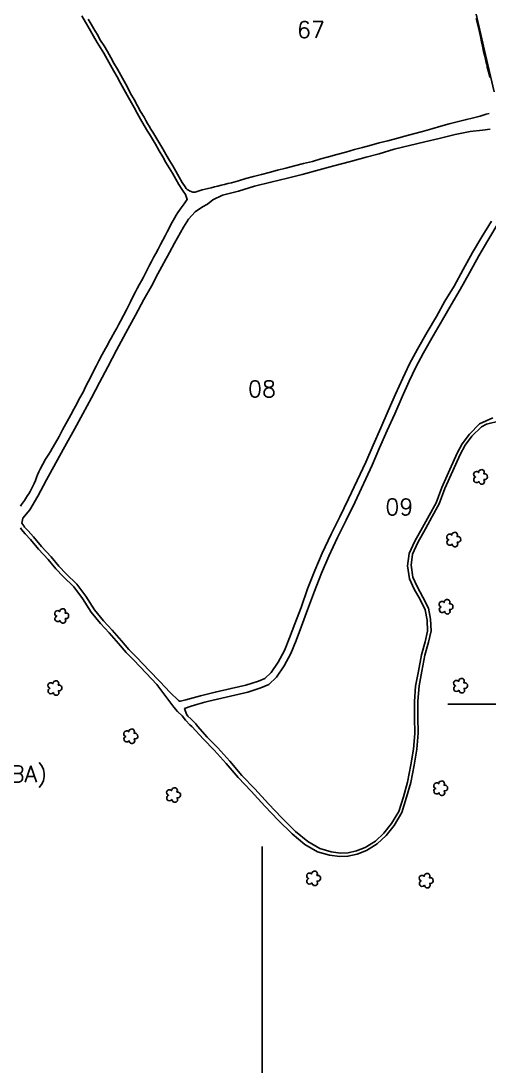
# Model space of a CAD drawing. Extents: x 753852 to 757564, y 7817516 to 7820141.
# Drawn here: x 755710 to 756176, y 7818089 to 7819131 of the extents above; entities that cross this region are included whole.
import ezdxf

# ---------------------------------------------------------------- set-up
doc = ezdxf.new("R2010")
doc.units = 0
doc.header["$MEASUREMENT"] = 0
doc.linetypes.add('CONTINUO', pattern=[0])
for name, color, linetype in [('0114000435', 1, 'Continuous'), ('0114000435008', 5, 'Continuous'), ('0114000435009', 5, 'Continuous'), ('_SIMBOLO ARVORE', 118, 'Continuous'), ('MALHA', 8, 'Continuous'), ('TEXTO CONFRONTANTES', 7, 'Continuous'), ('TEXTO_NUN_TAL', 7, 'Continuous')]:
    doc.layers.add(name, color=color, linetype=linetype)
doc.layers.add('0114000435066', color=5, linetype='Continuous', lineweight=25)
doc.layers.add('0114000435067', color=5, linetype='Continuous', lineweight=25)
doc.styles.add('ROMANS', font='romans')

msp = doc.modelspace()

# ---------------------------------------------------------------- linework, layer by layer
at = {"layer": '0114000435', "linetype": 'ByBlock'}
for points in [[(756181, 7819060.3), (756172.4, 7819097.2), (756157.6, 7819162.9)], [(755709, 7818625.8), (755710, 7818624), (755713.8, 7818619.9), (755719, 7818614.1), (755727.2, 7818604.6), (755736.6, 7818594.1), (755744.5, 7818585), (755751.8, 7818577.2), (755762.3, 7818567), (755770.8, 7818555.2), (755779.6, 7818541.7), (755788.7, 7818530.4), (755797.4, 7818521), (755806.9, 7818510.5), (755814.3, 7818501.6), (755822.1, 7818493.7), (755834.5, 7818480.7), (755845, 7818469.6), (755862, 7818446.8), (755865.7, 7818442.6), (755870.1, 7818438.2), (755873.7, 7818434), (755878, 7818429.4), (755879.7, 7818427.7), (755891.6, 7818415), (755902, 7818404.1), (755914, 7818390.9), (755926, 7818376.9), (755938.9, 7818363.2), (755952.7, 7818348.3), (755965.9, 7818334.4), (755979.7, 7818320.6), (755992.3, 7818310.2), (756005.1, 7818302.9), (756017.1, 7818299.5), (756027.2, 7818298.1), (756035.3, 7818298.3), (756044.4, 7818300.3), (756053.8, 7818304), (756064.6, 7818310.8), (756073.4, 7818319.1), (756081.3, 7818329.1), (756089.2, 7818341.8), (756093.8, 7818357.1), (756098, 7818371.9), (756101.4, 7818389.3), (756104.1, 7818405.1), (756105.4, 7818421.2), (756105, 7818437.1), (756105, 7818453.1), (756106.2, 7818468.1), (756109.1, 7818482.8), (756111.8, 7818498.7), (756115.5, 7818511.6), (756118.2, 7818523), (756117.6, 7818534.7), (756115.5, 7818545.8), (756110.1, 7818556.6), (756104.2, 7818567.1), (756099.9, 7818576.7), (756098.2, 7818588.4), (756099.7, 7818599.5), (756104.9, 7818611), (756112.5, 7818624.6), (756119.3, 7818636.9), (756126.3, 7818649.7), (756131.9, 7818664.8), (756140, 7818682.7), (756147.2, 7818699), (756152.1, 7818708), (756158.8, 7818717.2), (756168.3, 7818726.6), (756173.5, 7818729.1), (756187, 7818732.4)]]:
    msp.add_lwpolyline(points, dxfattribs=at)
at = {"layer": '0114000435008', "color": 5}
msp.add_lwpolyline([(756178.3, 7818931.4), (756168.7, 7818915.9), (756159.5, 7818900.3), (756150.3, 7818883.3), (756141.1, 7818866.7), (756132, 7818851.6), (756123.6, 7818836.5), (756114.3, 7818820.7), (756104.5, 7818803.7), (756096.8, 7818789.2), (756089.9, 7818775), (756082.9, 7818759.1), (756075.5, 7818742.3), (756068.1, 7818725.6), (756060.4, 7818708.3), (756053.1, 7818691.1), (756036, 7818654.6), (756027.2, 7818636.7), (756018.5, 7818619.3), (756009.8, 7818600.4), (756002.4, 7818583.1), (755995.2, 7818565), (755988.6, 7818546.3), (755982.4, 7818530.1), (755977.3, 7818516), (755972.1, 7818503.6), (755965.8, 7818491.9), (755958.9, 7818481.4), (755952.5, 7818475.6), (755946.1, 7818472.8), (755933.8, 7818468.8), (755918.9, 7818465.7), (755903.2, 7818461.8), (755888.4, 7818458.3), (755873.9, 7818454.3), (755868.7, 7818453.1), (755867.7, 7818453.1), (755866.6, 7818453.6), (755858.3, 7818461.6), (755847.9, 7818472.4), (755837.4, 7818483.4), (755824.9, 7818496.5), (755817.2, 7818504.3), (755809.9, 7818513.2), (755800.4, 7818523.7), (755791.8, 7818533.1), (755782.8, 7818544), (755774.1, 7818557.5), (755765.3, 7818569.6), (755754.7, 7818580), (755747.4, 7818587.6), (755739.6, 7818596.7), (755730.2, 7818607.2), (755722, 7818616.8), (755716.7, 7818622.6), (755713.3, 7818626.3), (755712.5, 7818627.9), (755710.6, 7818630.4), (755711.4, 7818635.3), (755718.4, 7818643.6), (755726.5, 7818657.2), (755735.1, 7818673.7), (755744.4, 7818690.4), (755753.2, 7818706.8), (755762.9, 7818724.1), (755771.3, 7818739.5), (755779.8, 7818755.3), (755787.8, 7818770.7), (755796.1, 7818786.2), (755804.9, 7818803), (755814.1, 7818820.1), (755823.6, 7818837.6), (755832, 7818853.3), (755839.5, 7818866.7), (755846.1, 7818879), (755851.8, 7818889.8), (755857.5, 7818900.1), (755862.6, 7818909.7), (755871.7, 7818925.6), (755876.4, 7818933.4), (755883.3, 7818940.7), (755890.5, 7818945.8), (755895.5, 7818948.5), (755900.9, 7818952.7), (755910.4, 7818957.3), (755926.2, 7818961.5), (755942.2, 7818966.4), (755958.7, 7818970.2), (755975.1, 7818974.3), (755989.9, 7818978.1), (756006.8, 7818982.8), (756021.3, 7818986.5), (756037.9, 7818991.1), (756053.6, 7818995.2), (756066.5, 7818998.5), (756081.5, 7819003.2), (756096.8, 7819007), (756112.1, 7819010.6), (756126.4, 7819014), (756142.2, 7819018), (756157.2, 7819020.7), (756169.3, 7819022.2), (756177.1, 7819023.1)], dxfattribs=at)
at = {"layer": '0114000435009'}
msp.add_lwpolyline([(756185.9, 7818931.2), (756174.8, 7818912.3), (756165.7, 7818896.9), (756156.5, 7818879.9), (756147.2, 7818863.2), (756138.1, 7818848.1), (756129.7, 7818833), (756120.4, 7818817.2), (756110.7, 7818800.2), (756103.1, 7818786), (756096.4, 7818772.1), (756089.3, 7818756.3), (756082, 7818739.5), (756074.6, 7818722.8), (756066.9, 7818705.5), (756059.6, 7818688.2), (756042.4, 7818651.5), (756033.5, 7818633.5), (756024.9, 7818616.2), (756016.3, 7818597.5), (756008.9, 7818580.4), (756001.9, 7818562.6), (755995.2, 7818543.9), (755989, 7818527.6), (755983.9, 7818513.5), (755978.5, 7818500.5), (755971.9, 7818488.2), (755964.3, 7818476.8), (755956.5, 7818469.6), (755948.7, 7818466.2), (755935.6, 7818461.9), (755896.9, 7818453.1), (755892.7, 7818452), (755885.9, 7818449.9), (755879.3, 7818447.9), (755872.7, 7818445.5), (755874.5, 7818440.1), (755876, 7818437.9), (755879.3, 7818434.9), (755883.8, 7818430.2), (755885.5, 7818427.9), (755895.2, 7818417.2), (755905.6, 7818406.3), (755917.6, 7818393.1), (755929.7, 7818379), (755942.5, 7818365.4), (755956.3, 7818350.5), (755969.4, 7818336.7), (755983.1, 7818323.1), (755995.3, 7818312.9), (756007.3, 7818306.1), (756018.6, 7818302.9), (756028, 7818301.5), (756035.5, 7818301.8), (756043.9, 7818303.6), (756052.6, 7818307), (756062.7, 7818313.5), (756071.1, 7818321.2), (756078.6, 7818330.9), (756086.1, 7818342.9), (756090.6, 7818357.6), (756094.7, 7818372.2), (756098.1, 7818389.5), (756100.7, 7818405.1), (756102, 7818420.8), (756101.6, 7818436.5), (756101.6, 7818452.7), (756102.8, 7818468), (756105.7, 7818482.9), (756108.5, 7818499), (756112.2, 7818512), (756114.7, 7818522.8), (756114.3, 7818533.7), (756112.3, 7818543.9), (756107.2, 7818554.2), (756101.3, 7818564.7), (756096.6, 7818575), (756094.8, 7818587.8), (756096.4, 7818600), (756102, 7818612.3), (756109.7, 7818626), (756116.4, 7818638.2), (756123.3, 7818650.8), (756128.8, 7818665.8), (756136.9, 7818683.8), (756144.3, 7818700.2), (756149.3, 7818709.6), (756156.3, 7818719.2), (756166.5, 7818729.4), (756179.6, 7818735.5)], dxfattribs=at)
at = {"layer": '0114000435066'}
msp.add_lwpolyline([(755770.3, 7819136.1), (755776.1, 7819126), (755778.8, 7819121.2), (755782, 7819115.9), (755785.6, 7819109.7), (755789, 7819104.2), (755792.2, 7819098.8), (755795.5, 7819092.9), (755802.2, 7819081.1), (755805.5, 7819075.2), (755808.8, 7819069.1), (755812.1, 7819063.1), (755815.4, 7819057), (755822.3, 7819044.7), (755825.3, 7819039), (755828.8, 7819033), (755832.2, 7819026.9), (755835.6, 7819021.2), (755837.6, 7819018.1), (755839.6, 7819014.9), (755841.5, 7819011.4), (755843.6, 7819008.1), (755847.3, 7819001.7), (755851, 7818995.6), (755854.1, 7818990.1), (755857.3, 7818984.6), (755860.5, 7818979.2), (755863.8, 7818973.4), (755866.9, 7818968), (755869.8, 7818963.4), (755871.2, 7818961.4), (755873.7, 7818958), (755875.3, 7818953.2), (755874.3, 7818951.7), (755872.3, 7818948.7), (755869.2, 7818944.8), (755867.5, 7818942.6), (755865.9, 7818940.1), (755864.2, 7818937.5), (755862.6, 7818934.6), (755859, 7818928.1), (755857.2, 7818924.5), (755855.3, 7818921), (755853.3, 7818917), (755850.9, 7818912.6), (755848.6, 7818908.1), (755846.3, 7818903.7), (755844, 7818899.4), (755841.8, 7818895.2), (755839.7, 7818891.3), (755837.8, 7818887.5), (755835.7, 7818883.6), (755833.7, 7818879.6), (755831.7, 7818875.8), (755829.7, 7818872), (755827.5, 7818868.1), (755825.5, 7818864.5), (755823.7, 7818861.1), (755820.3, 7818854.6), (755818.6, 7818850.9), (755816.7, 7818847.1), (755814.7, 7818843.2), (755808.8, 7818831.7), (755806.9, 7818828.2), (755805.2, 7818824.9), (755803.3, 7818821.5), (755799.4, 7818814.8), (755797.6, 7818811.4), (755795.7, 7818807.9), (755793.9, 7818804.5), (755790.6, 7818798.4), (755787.3, 7818792.2), (755784.6, 7818787), (755781.7, 7818781.4), (755780.1, 7818778.2), (755773.7, 7818765.5), (755772.2, 7818762.4), (755770.5, 7818759.2), (755767.1, 7818753.1), (755765.5, 7818750.1), (755762.3, 7818744.1), (755759.2, 7818738.3), (755755.9, 7818732.3), (755752.7, 7818726.5), (755751.1, 7818723.5), (755749.4, 7818720.1), (755747.7, 7818716.9), (755744, 7818710.5), (755740.7, 7818704.8), (755739, 7818701.9), (755737.3, 7818699.1), (755734.2, 7818694.2), (755731.4, 7818689.3), (755728.8, 7818684.2), (755727.5, 7818681.5), (755726.2, 7818678.7), (755725.2, 7818675.8), (755724, 7818672.8), (755722.8, 7818670.1), (755721.5, 7818667.4), (755720.1, 7818664.7), (755718.7, 7818662.1), (755717.3, 7818659.8), (755716, 7818657.9), (755715.1, 7818656.4), (755713, 7818653.1), (755710.1, 7818649), (755709.1, 7818647.5)], dxfattribs=at)
at = {"layer": '0114000435067'}
for points in [[(756176.1, 7819038.7), (756173.2, 7819038), (756167.1, 7819036.3), (756160.3, 7819034.4), (756152.3, 7819032.4), (756144.2, 7819030.4), (756136.2, 7819028.4), (756127.9, 7819026.1), (756118.8, 7819023.5), (756109.6, 7819021), (756100.7, 7819018.5), (756092.1, 7819016.2), (756083.6, 7819014), (756075, 7819011.7), (756066.5, 7819009.4), (756058.4, 7819007.3), (756050, 7819005), (756041.9, 7819002.8), (756033.3, 7819000.3), (756024.3, 7818997.8), (756015.9, 7818995.5), (756008.3, 7818993.5), (756000.1, 7818991.1), (755991.2, 7818988.8), (755982.1, 7818986.6), (755973.5, 7818984.3), (755965.1, 7818982.2), (755957, 7818979.9), (755949.2, 7818977.9), (755941.4, 7818975.9), (755933.6, 7818974), (755926.2, 7818971.8), (755919.2, 7818969.8), (755915.8, 7818968.9), (755912.5, 7818968), (755909.2, 7818967.2), (755905.9, 7818966.4), (755902.5, 7818965.6), (755899.2, 7818964.8), (755896.1, 7818964.1), (755893.2, 7818963.4), (755890.2, 7818962.6), (755887.3, 7818961.8), (755885.1, 7818961), (755883, 7818960.3), (755880.7, 7818960.3), (755879.9, 7818960.6), (755879.1, 7818960.9), (755878.3, 7818961.3), (755877.4, 7818961.7), (755876.4, 7818962.3), (755875.3, 7818963.1), (755874.2, 7818964.1), (755873.1, 7818965.6), (755870.3, 7818970), (755867.3, 7818975.4), (755864, 7818981.2), (755860.8, 7818986.6), (755857.6, 7818992.1), (755854.4, 7818997.6), (755850.8, 7819003.7), (755847, 7819010.1), (755845, 7819013.4), (755843, 7819016.9), (755841, 7819020.2), (755839, 7819023.3), (755837.4, 7819026.1), (755835.7, 7819028.9), (755834, 7819031.9), (755832.2, 7819035), (755828.8, 7819040.9), (755825.8, 7819046.6), (755822.4, 7819052.8), (755818.9, 7819058.9), (755815.6, 7819065), (755812.3, 7819071.1), (755809, 7819077.1), (755805.7, 7819083.1), (755802.3, 7819089), (755799, 7819094.8), (755795.7, 7819100.7), (755792.4, 7819106.3), (755789, 7819111.7), (755785.5, 7819117.9), (755782.2, 7819123.2), (755779.6, 7819127.9), (755776.7, 7819132.9)], [(756163.2, 7819133.5), (756164.6, 7819127), (756166, 7819121.4), (756167.3, 7819115.7), (756168.4, 7819110.4), (756169.3, 7819105.8), (756170.5, 7819100.5), (756171.7, 7819095.9), (756173.1, 7819089.6), (756173.9, 7819086.6), (756174.2, 7819084.9), (756175.3, 7819080.3), (756176.6, 7819074.6)]]:
    msp.add_lwpolyline(points, dxfattribs=at)
at = {"layer": '_SIMBOLO ARVORE', "linetype": 'CONTINUO'}
for points in [[(756165.9, 7818672.1, 0), (756164.6, 7818671, 0), (756163, 7818670.9, 0), (756161.9, 7818671.3, 0), (756161.1, 7818672.1, 0), (756160.8, 7818673, 0), (756160.7, 7818674.3, 0), (756161.1, 7818675.2, 0), (756161.6, 7818675.8, 0), (756162.5, 7818676.4, 0), (756161.9, 7818676.6, 0), (756161.3, 7818677.1, 0), (756160.7, 7818678.1, 0), (756160.5, 7818679.4, 0), (756161, 7818680.7, 0), (756161.5, 7818681.2, 0), (756162.5, 7818681.7, 0), (756163.4, 7818681.9, 0), (756164.2, 7818681.8, 0), (756164.8, 7818681.5, 0), (756165.5, 7818680.9, 0), (756165.7, 7818682, 0), (756165.9, 7818682.5, 0), (756166.4, 7818683.1, 0), (756167.1, 7818683.4, 0), (756167.9, 7818683.7, 0), (756168.7, 7818683.8, 0), (756169.5, 7818683.7, 0), (756170.1, 7818683.4, 0), (756170.6, 7818682.8, 0), (756171, 7818682, 0), (756171.2, 7818681.1, 0), (756170.8, 7818679.5, 0), (756171.9, 7818679.5, 0), (756172.9, 7818679.3, 0), (756173.7, 7818678.6, 0), (756174.2, 7818678, 0), (756174.4, 7818675.8, 0), (756173.8, 7818674.8, 0), (756173.1, 7818674.2, 0), (756171.9, 7818673.9, 0), (756170.9, 7818673.9, 0), (756171.5, 7818671.9, 0), (756171.2, 7818671, 0), (756170.6, 7818670.1, 0), (756170, 7818669.6, 0), (756169, 7818669.4, 0), (756168.1, 7818669.4, 0), (756167.4, 7818669.6, 0), (756166.6, 7818670.4, 0), (756166.1, 7818671.1, 0), (756165.9, 7818672.2, 0)], [(756139.2, 7818609.6, 0), (756137.9, 7818608.6, 0), (756136.3, 7818608.4, 0), (756135.2, 7818608.8, 0), (756134.4, 7818609.6, 0), (756134.1, 7818610.5, 0), (756134, 7818611.8, 0), (756134.4, 7818612.7, 0), (756134.9, 7818613.3, 0), (756135.8, 7818613.9, 0), (756135.2, 7818614.1, 0), (756134.6, 7818614.6, 0), (756134, 7818615.6, 0), (756133.8, 7818616.9, 0), (756134.3, 7818618.2, 0), (756134.8, 7818618.7, 0), (756135.8, 7818619.3, 0), (756136.7, 7818619.4, 0), (756137.5, 7818619.3, 0), (756138.1, 7818619, 0), (756138.8, 7818618.4, 0), (756139, 7818619.5, 0), (756139.2, 7818620, 0), (756139.7, 7818620.6, 0), (756140.5, 7818620.9, 0), (756141.2, 7818621.2, 0), (756142, 7818621.3, 0), (756142.8, 7818621.2, 0), (756143.4, 7818620.9, 0), (756143.9, 7818620.4, 0), (756144.3, 7818619.5, 0), (756144.5, 7818618.6, 0), (756144.1, 7818617, 0), (756145.2, 7818617, 0), (756146.2, 7818616.8, 0), (756147, 7818616.1, 0), (756147.5, 7818615.6, 0), (756147.7, 7818613.3, 0), (756147.1, 7818612.3, 0), (756146.4, 7818611.7, 0), (756145.3, 7818611.4, 0), (756144.3, 7818611.5, 0), (756144.8, 7818609.4, 0), (756144.6, 7818608.5, 0), (756144, 7818607.6, 0), (756143.3, 7818607.1, 0), (756142.4, 7818606.9, 0), (756141.4, 7818606.9, 0), (756140.7, 7818607.1, 0), (756139.9, 7818607.9, 0), (756139.4, 7818608.6, 0), (756139.2, 7818609.7, 0)], [(755748.6, 7818533.4, 0), (755747.4, 7818532.4, 0), (755745.8, 7818532.2, 0), (755744.7, 7818532.6, 0), (755743.9, 7818533.4, 0), (755743.5, 7818534.3, 0), (755743.4, 7818535.6, 0), (755743.9, 7818536.5, 0), (755744.3, 7818537.1, 0), (755745.2, 7818537.7, 0), (755744.7, 7818537.9, 0), (755744.1, 7818538.4, 0), (755743.4, 7818539.4, 0), (755743.3, 7818540.7, 0), (755743.8, 7818542, 0), (755744.3, 7818542.5, 0), (755745.2, 7818543.1, 0), (755746.2, 7818543.2, 0), (755747, 7818543.1, 0), (755747.6, 7818542.8, 0), (755748.3, 7818542.2, 0), (755748.5, 7818543.3, 0), (755748.6, 7818543.8, 0), (755749.1, 7818544.4, 0), (755749.9, 7818544.7, 0), (755750.6, 7818545, 0), (755751.5, 7818545.1, 0), (755752.2, 7818545, 0), (755752.9, 7818544.7, 0), (755753.3, 7818544.2, 0), (755753.8, 7818543.4, 0), (755753.9, 7818542.4, 0), (755753.5, 7818540.8, 0), (755754.7, 7818540.8, 0), (755755.6, 7818540.6, 0), (755756.5, 7818539.9, 0), (755757, 7818539.4, 0), (755757.1, 7818537.1, 0), (755756.6, 7818536.1, 0), (755755.8, 7818535.5, 0), (755754.7, 7818535.2, 0), (755753.7, 7818535.3, 0), (755754.2, 7818533.2, 0), (755754, 7818532.3, 0), (755753.4, 7818531.5, 0), (755752.7, 7818530.9, 0), (755751.8, 7818530.7, 0), (755750.9, 7818530.8, 0), (755750.2, 7818531, 0), (755749.4, 7818531.7, 0), (755748.8, 7818532.5, 0), (755748.7, 7818533.5, 0)], [(756131.5, 7818542.6, 0), (756130.3, 7818541.5, 0), (756128.7, 7818541.3, 0), (756127.6, 7818541.8, 0), (756126.8, 7818542.6, 0), (756126.5, 7818543.5, 0), (756126.4, 7818544.8, 0), (756126.8, 7818545.6, 0), (756127.3, 7818546.2, 0), (756128.2, 7818546.9, 0), (756127.6, 7818547, 0), (756127, 7818547.5, 0), (756126.3, 7818548.6, 0), (756126.2, 7818549.8, 0), (756126.7, 7818551.2, 0), (756127.2, 7818551.6, 0), (756128.1, 7818552.2, 0), (756129.1, 7818552.3, 0), (756129.9, 7818552.2, 0), (756130.5, 7818551.9, 0), (756131.2, 7818551.3, 0), (756131.4, 7818552.5, 0), (756131.6, 7818552.9, 0), (756132.1, 7818553.6, 0), (756132.8, 7818553.9, 0), (756133.6, 7818554.2, 0), (756134.4, 7818554.3, 0), (756135.2, 7818554.1, 0), (756135.8, 7818553.8, 0), (756136.3, 7818553.3, 0), (756136.7, 7818552.5, 0), (756136.8, 7818551.6, 0), (756136.5, 7818550, 0), (756137.6, 7818550, 0), (756138.5, 7818549.8, 0), (756139.4, 7818549.1, 0), (756139.9, 7818548.5, 0), (756140, 7818546.3, 0), (756139.5, 7818545.3, 0), (756138.8, 7818544.6, 0), (756137.6, 7818544.3, 0), (756136.6, 7818544.4, 0), (756137.2, 7818542.3, 0), (756136.9, 7818541.4, 0), (756136.3, 7818540.6, 0), (756135.7, 7818540.1, 0), (756134.7, 7818539.8, 0), (756133.8, 7818539.9, 0), (756133.1, 7818540.1, 0), (756132.3, 7818540.9, 0), (756131.8, 7818541.6, 0), (756131.6, 7818542.7, 0)], [(755741.9, 7818461.5, 0), (755740.6, 7818460.5, 0), (755739, 7818460.3, 0), (755737.9, 7818460.7, 0), (755737.1, 7818461.5, 0), (755736.8, 7818462.4, 0), (755736.7, 7818463.7, 0), (755737.1, 7818464.6, 0), (755737.6, 7818465.2, 0), (755738.5, 7818465.8, 0), (755737.9, 7818466, 0), (755737.3, 7818466.5, 0), (755736.7, 7818467.5, 0), (755736.5, 7818468.8, 0), (755737, 7818470.1, 0), (755737.5, 7818470.6, 0), (755738.5, 7818471.2, 0), (755739.4, 7818471.3, 0), (755740.2, 7818471.2, 0), (755740.8, 7818470.9, 0), (755741.5, 7818470.3, 0), (755741.7, 7818471.4, 0), (755741.9, 7818471.9, 0), (755742.4, 7818472.5, 0), (755743.2, 7818472.8, 0), (755743.9, 7818473.1, 0), (755744.7, 7818473.2, 0), (755745.5, 7818473.1, 0), (755746.1, 7818472.8, 0), (755746.6, 7818472.3, 0), (755747, 7818471.4, 0), (755747.2, 7818470.5, 0), (755746.8, 7818468.9, 0), (755747.9, 7818468.9, 0), (755748.9, 7818468.7, 0), (755749.8, 7818468, 0), (755750.2, 7818467.5, 0), (755750.4, 7818465.2, 0), (755749.8, 7818464.2, 0), (755749.1, 7818463.6, 0), (755748, 7818463.3, 0), (755747, 7818463.4, 0), (755747.5, 7818461.3, 0), (755747.3, 7818460.4, 0), (755746.7, 7818459.6, 0), (755746, 7818459, 0), (755745.1, 7818458.8, 0), (755744.1, 7818458.8, 0), (755743.4, 7818459, 0), (755742.6, 7818459.8, 0), (755742.1, 7818460.5, 0), (755741.9, 7818461.6, 0)], [(756146, 7818463.8, 0), (756144.7, 7818462.8, 0), (756143.1, 7818462.6, 0), (756142, 7818463, 0), (756141.2, 7818463.8, 0), (756140.9, 7818464.7, 0), (756140.8, 7818466, 0), (756141.2, 7818466.9, 0), (756141.7, 7818467.5, 0), (756142.6, 7818468.1, 0), (756142, 7818468.3, 0), (756141.4, 7818468.8, 0), (756140.8, 7818469.8, 0), (756140.6, 7818471.1, 0), (756141.1, 7818472.4, 0), (756141.6, 7818472.9, 0), (756142.6, 7818473.4, 0), (756143.5, 7818473.6, 0), (756144.3, 7818473.5, 0), (756144.9, 7818473.2, 0), (756145.6, 7818472.6, 0), (756145.8, 7818473.7, 0), (756146, 7818474.2, 0), (756146.5, 7818474.8, 0), (756147.3, 7818475.1, 0), (756148, 7818475.4, 0), (756148.8, 7818475.5, 0), (756149.6, 7818475.4, 0), (756150.2, 7818475.1, 0), (756150.7, 7818474.5, 0), (756151.1, 7818473.7, 0), (756151.3, 7818472.8, 0), (756150.9, 7818471.2, 0), (756152, 7818471.2, 0), (756153, 7818471, 0), (756153.8, 7818470.3, 0), (756154.3, 7818469.7, 0), (756154.5, 7818467.5, 0), (756153.9, 7818466.5, 0), (756153.2, 7818465.9, 0), (756152.1, 7818465.6, 0), (756151.1, 7818465.6, 0), (756151.6, 7818463.6, 0), (756151.4, 7818462.7, 0), (756150.8, 7818461.8, 0), (756150.1, 7818461.3, 0), (756149.1, 7818461.1, 0), (756148.2, 7818461.1, 0), (756147.5, 7818461.3, 0), (756146.7, 7818462.1, 0), (756146.2, 7818462.8, 0), (756146, 7818463.9, 0)], [(755817.4, 7818413.5, 0), (755816.1, 7818412.5, 0), (755814.5, 7818412.3, 0), (755813.4, 7818412.7, 0), (755812.6, 7818413.5, 0), (755812.3, 7818414.4, 0), (755812.2, 7818415.7, 0), (755812.6, 7818416.6, 0), (755813.1, 7818417.2, 0), (755814, 7818417.8, 0), (755813.4, 7818418, 0), (755812.8, 7818418.5, 0), (755812.1, 7818419.5, 0), (755812, 7818420.8, 0), (755812.5, 7818422.1, 0), (755813, 7818422.6, 0), (755814, 7818423.1, 0), (755814.9, 7818423.3, 0), (755815.7, 7818423.2, 0), (755816.3, 7818422.9, 0), (755817, 7818422.3, 0), (755817.2, 7818423.4, 0), (755817.4, 7818423.9, 0), (755817.9, 7818424.5, 0), (755818.6, 7818424.8, 0), (755819.4, 7818425.1, 0), (755820.2, 7818425.2, 0), (755821, 7818425.1, 0), (755821.6, 7818424.8, 0), (755822.1, 7818424.3, 0), (755822.5, 7818423.4, 0), (755822.7, 7818422.5, 0), (755822.3, 7818420.9, 0), (755823.4, 7818420.9, 0), (755824.4, 7818420.7, 0), (755825.2, 7818420, 0), (755825.7, 7818419.5, 0), (755825.9, 7818417.2, 0), (755825.3, 7818416.2, 0), (755824.6, 7818415.6, 0), (755823.4, 7818415.3, 0), (755822.4, 7818415.4, 0), (755823, 7818413.3, 0), (755822.7, 7818412.4, 0), (755822.1, 7818411.5, 0), (755821.5, 7818411, 0), (755820.5, 7818410.8, 0), (755819.6, 7818410.8, 0), (755818.9, 7818411, 0), (755818.1, 7818411.8, 0), (755817.6, 7818412.5, 0), (755817.4, 7818413.6, 0)], [(756126.1, 7818361.7, 0), (756124.9, 7818360.6, 0), (756123.3, 7818360.5, 0), (756122.2, 7818360.9, 0), (756121.4, 7818361.7, 0), (756121.1, 7818362.6, 0), (756121, 7818363.9, 0), (756121.4, 7818364.8, 0), (756121.9, 7818365.4, 0), (756122.8, 7818366, 0), (756122.2, 7818366.2, 0), (756121.6, 7818366.7, 0), (756120.9, 7818367.7, 0), (756120.8, 7818369, 0), (756121.3, 7818370.3, 0), (756121.8, 7818370.8, 0), (756122.7, 7818371.3, 0), (756123.7, 7818371.5, 0), (756124.5, 7818371.4, 0), (756125.1, 7818371.1, 0), (756125.8, 7818370.5, 0), (756126, 7818371.6, 0), (756126.2, 7818372.1, 0), (756126.7, 7818372.7, 0), (756127.4, 7818373, 0), (756128.2, 7818373.3, 0), (756129, 7818373.4, 0), (756129.8, 7818373.3, 0), (756130.4, 7818372.9, 0), (756130.9, 7818372.4, 0), (756131.3, 7818371.6, 0), (756131.5, 7818370.7, 0), (756131.1, 7818369.1, 0), (756132.2, 7818369.1, 0), (756133.1, 7818368.9, 0), (756134, 7818368.2, 0), (756134.5, 7818367.6, 0), (756134.6, 7818365.4, 0), (756134.1, 7818364.4, 0), (756133.4, 7818363.8, 0), (756132.2, 7818363.4, 0), (756131.2, 7818363.5, 0), (756131.8, 7818361.5, 0), (756131.5, 7818360.6, 0), (756130.9, 7818359.7, 0), (756130.3, 7818359.2, 0), (756129.3, 7818359, 0), (756128.4, 7818359, 0), (756127.7, 7818359.2, 0), (756126.9, 7818360, 0), (756126.4, 7818360.7, 0), (756126.2, 7818361.8, 0)], [(755860.1, 7818354.8, 0), (755858.8, 7818353.8, 0), (755857.2, 7818353.6, 0), (755856.1, 7818354, 0), (755855.3, 7818354.8, 0), (755855, 7818355.7, 0), (755854.9, 7818357.1, 0), (755855.3, 7818357.9, 0), (755855.8, 7818358.5, 0), (755856.7, 7818359.1, 0), (755856.1, 7818359.3, 0), (755855.5, 7818359.8, 0), (755854.8, 7818360.9, 0), (755854.7, 7818362.1, 0), (755855.2, 7818363.4, 0), (755855.7, 7818363.9, 0), (755856.7, 7818364.5, 0), (755857.6, 7818364.6, 0), (755858.4, 7818364.5, 0), (755859, 7818364.2, 0), (755859.7, 7818363.6, 0), (755859.9, 7818364.8, 0), (755860.1, 7818365.2, 0), (755860.6, 7818365.9, 0), (755861.3, 7818366.1, 0), (755862.1, 7818366.5, 0), (755862.9, 7818366.5, 0), (755863.7, 7818366.4, 0), (755864.3, 7818366.1, 0), (755864.8, 7818365.6, 0), (755865.2, 7818364.8, 0), (755865.4, 7818363.9, 0), (755865, 7818362.2, 0), (755866.1, 7818362.3, 0), (755867, 7818362, 0), (755867.9, 7818361.3, 0), (755868.4, 7818360.8, 0), (755868.6, 7818358.6, 0), (755868, 7818357.6, 0), (755867.3, 7818356.9, 0), (755866.1, 7818356.6, 0), (755865.1, 7818356.7, 0), (755865.7, 7818354.6, 0), (755865.4, 7818353.7, 0), (755864.8, 7818352.9, 0), (755864.2, 7818352.3, 0), (755863.2, 7818352.1, 0), (755862.3, 7818352.2, 0), (755861.6, 7818352.4, 0), (755860.8, 7818353.2, 0), (755860.3, 7818353.9, 0), (755860.1, 7818354.9, 0)], [(755999.6, 7818271.8, 0), (755998.3, 7818270.7, 0), (755996.7, 7818270.5, 0), (755995.6, 7818271, 0), (755994.8, 7818271.8, 0), (755994.5, 7818272.7, 0), (755994.4, 7818274, 0), (755994.8, 7818274.8, 0), (755995.3, 7818275.5, 0), (755996.2, 7818276.1, 0), (755995.6, 7818276.3, 0), (755995, 7818276.7, 0), (755994.4, 7818277.8, 0), (755994.3, 7818279.1, 0), (755994.7, 7818280.4, 0), (755995.2, 7818280.9, 0), (755996.2, 7818281.4, 0), (755997.2, 7818281.5, 0), (755997.9, 7818281.4, 0), (755998.6, 7818281.2, 0), (755999.2, 7818280.5, 0), (755999.4, 7818281.7, 0), (755999.6, 7818282.2, 0), (756000.1, 7818282.8, 0), (756000.9, 7818283.1, 0), (756001.6, 7818283.4, 0), (756002.4, 7818283.5, 0), (756003.2, 7818283.4, 0), (756003.8, 7818283, 0), (756004.3, 7818282.5, 0), (756004.7, 7818281.7, 0), (756004.9, 7818280.8, 0), (756004.5, 7818279.2, 0), (756005.6, 7818279.2, 0), (756006.6, 7818279, 0), (756007.5, 7818278.3, 0), (756007.9, 7818277.7, 0), (756008.1, 7818275.5, 0), (756007.5, 7818274.5, 0), (756006.8, 7818273.8, 0), (756005.7, 7818273.5, 0), (756004.7, 7818273.6, 0), (756005.2, 7818271.5, 0), (756005, 7818270.7, 0), (756004.4, 7818269.8, 0), (756003.7, 7818269.3, 0), (756002.8, 7818269.1, 0), (756001.8, 7818269.1, 0), (756001.1, 7818269.3, 0), (756000.3, 7818270.1, 0), (755999.8, 7818270.8, 0), (755999.6, 7818271.9, 0)], [(756111.7, 7818269.5, 0), (756110.4, 7818268.4, 0), (756108.8, 7818268.3, 0), (756107.7, 7818268.7, 0), (756106.9, 7818269.5, 0), (756106.6, 7818270.4, 0), (756106.5, 7818271.7, 0), (756106.9, 7818272.6, 0), (756107.4, 7818273.2, 0), (756108.3, 7818273.8, 0), (756107.7, 7818274, 0), (756107.1, 7818274.5, 0), (756106.5, 7818275.5, 0), (756106.3, 7818276.8, 0), (756106.8, 7818278.1, 0), (756107.3, 7818278.6, 0), (756108.3, 7818279.1, 0), (756109.2, 7818279.3, 0), (756110, 7818279.2, 0), (756110.6, 7818278.9, 0), (756111.3, 7818278.3, 0), (756111.5, 7818279.4, 0), (756111.7, 7818279.9, 0), (756112.2, 7818280.5, 0), (756112.9, 7818280.8, 0), (756113.7, 7818281.1, 0), (756114.5, 7818281.2, 0), (756115.3, 7818281.1, 0), (756115.9, 7818280.7, 0), (756116.4, 7818280.2, 0), (756116.8, 7818279.4, 0), (756117, 7818278.5, 0), (756116.6, 7818276.9, 0), (756117.7, 7818276.9, 0), (756118.7, 7818276.7, 0), (756119.5, 7818276, 0), (756120, 7818275.4, 0), (756120.2, 7818273.2, 0), (756119.6, 7818272.2, 0), (756118.9, 7818271.6, 0), (756117.8, 7818271.2, 0), (756116.8, 7818271.3, 0), (756117.3, 7818269.3, 0), (756117, 7818268.4, 0), (756116.4, 7818267.5, 0), (756115.8, 7818267, 0), (756114.8, 7818266.8, 0), (756113.9, 7818266.8, 0), (756113.2, 7818267, 0), (756112.4, 7818267.8, 0), (756111.9, 7818268.5, 0), (756111.7, 7818269.6, 0)]]:
    msp.add_polyline3d(points, dxfattribs=at)
at = {"layer": 'MALHA'}
for points in [[(756135, 7818450), (757439.1, 7818450)], [(755950, 7818307.9), (755950, 7817894.8)]]:
    msp.add_lwpolyline(points, dxfattribs=at)

# ---------------------------------------------------------------- texts
at = {"layer": 'TEXTO CONFRONTANTES', "linetype": 'ByBlock', "style": 'ROMANS'}
msp.add_text('MATR: 73.366 (2° ORI - UBERABA)', height=16.25, dxfattribs=at).set_placement((755348.3, 7818372.3))
at = {"layer": 'TEXTO_NUN_TAL', "linetype": 'ByBlock', "style": 'ROMANS'}
for s, p in [('67', (755984.6, 7819114.3)), ('08', (755935.8, 7818756.1)), ('09', (756072.6, 7818638.5))]:
    msp.add_text(s, height=16.25, dxfattribs=at).set_placement(p)

doc.saveas('drawing.dxf')
